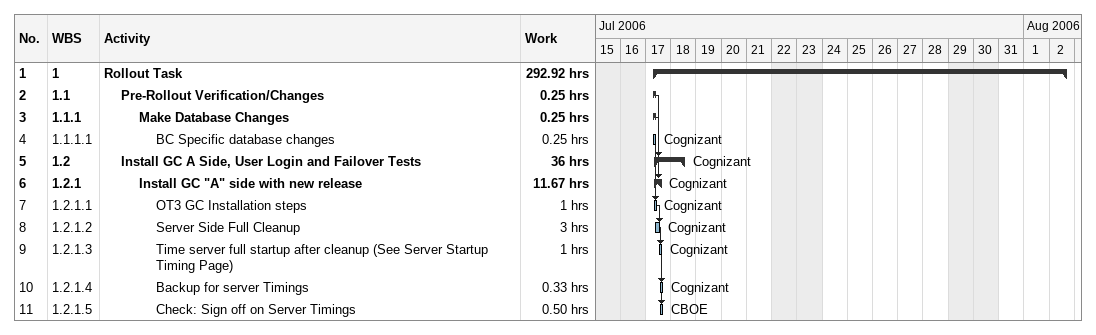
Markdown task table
| ID | WBS | Task | Start | Finish | Predecessors | Resources | Work (h) |
|---|---|---|---|---|---|---|---|
| 1 | 1 | **Rollout Task** | 2006-07-17 | 2006-08-02 |  |  | 292.92 |
| 2 | 1.1 | **Pre-Rollout Verification/Changes** | 2006-07-17 | 2006-07-17 |  |  | 0.25 |
| 3 | 1.1.1 | **Make Database Changes** | 2006-07-17 | 2006-07-17 |  |  | 0.25 |
| 4 | 1.1.1.1 | BC Specific database changes | 2006-07-17 | 2006-07-17 |  | Cognizant | 0.25 |
| 5 | 1.2 | **Install GC A Side, User Login and Failover Tests** | 2006-07-17 | 2006-07-18 | 2 | Cognizant | 36 |
| 6 | 1.2.1 | **Install GC "A" side with new release** | 2006-07-17 | 2006-07-17 | 3 | Cognizant | 11.67 |
| 7 | 1.2.1.1 | OT3 GC Installation steps | 2006-07-17 | 2006-07-17 | 4 | Cognizant | 1 |
| 8 | 1.2.1.2 | Server Side Full Cleanup | 2006-07-17 | 2006-07-17 | 7 | Cognizant | 3 |
| 9 | 1.2.1.3 | Time server full startup after cleanup (See Server Startup Timing Page) | 2006-07-17 | 2006-07-17 | 8 | Cognizant | 1 |
| 10 | 1.2.1.4 | Backup for server Timings | 2006-07-17 | 2006-07-17 | 9 | Cognizant | 0.33 |
| 11 | 1.2.1.5 | Check: Sign off on Server Timings | 2006-07-17 | 2006-07-17 | 10 | CBOE | 0.50 |
